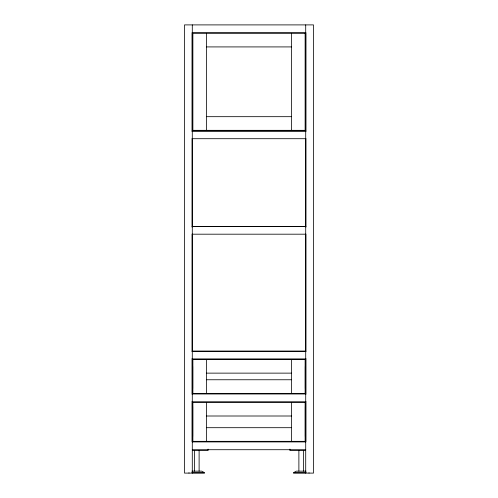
<?xml version="1.0" encoding="UTF-8"?>
<svg xmlns="http://www.w3.org/2000/svg" width="498" height="498" viewBox="0 0 498 498"><rect width="100%" height="100%" fill="white"/><g stroke="black" fill="none" stroke-linecap="round" stroke-linejoin="round"><path stroke-width="0.75" d="M192.29 32.694L305.71 32.694M206.521 46.918L291.479 46.918M206.521 116.681L291.479 116.681M192.29 130.912L305.71 130.912M192.097 131.105L305.903 131.105M192.29 138.705L305.71 138.705M192.29 226.397L305.71 226.397M192.097 226.59L305.903 226.59M192.29 234.191L305.71 234.191M192.29 351.109L305.71 351.109M192.097 351.308L305.903 351.308M192.29 358.909L305.71 358.909M206.521 373.133L291.479 373.133M206.521 379.756L291.479 379.756M192.29 393.98L305.71 393.98M192.29 401.78L305.71 401.78M206.521 416.004L291.479 416.004M206.521 427.695L291.479 427.695M192.29 441.919L305.71 441.919M192.29 449.713L305.71 449.713M192.34 450.497L208.077 450.497L208.077 449.103M305.66 450.497L289.923 450.497L289.923 449.103M191.96 471.152L201.765 471.152L204.572 472.727L191.798 472.727M306.04 471.152L296.235 471.152L293.428 472.727L306.202 472.727M204.572 473.1L184.497 473.1L184.497 24.9L313.503 24.9L313.503 473.1L293.428 473.1M309.021 472.727L309.021 473.1M305.903 32.675L305.903 131.441M305.903 138.438L305.903 227.094M305.903 234.097L305.903 351.526M305.903 358.523L305.903 394.298M305.903 401.295L305.903 441.732M305.71 24.9L305.71 473.1M305.318 366.509L305.318 388.527M305.318 406.648L305.318 436.466M303.562 450.497L303.562 471.152M298.887 450.497L298.887 471.152M291.479 33.279L291.479 130.327M291.479 359.494L291.479 393.401M291.479 402.365L291.479 441.334M206.521 33.279L206.521 130.327M206.521 359.494L206.521 393.401M206.521 402.365L206.521 441.334M199.113 450.497L199.113 471.152M194.438 450.497L194.438 471.152M192.682 366.509L192.682 388.527M192.682 406.648L192.682 436.466M192.29 24.9L192.29 473.1M192.097 32.675L192.097 131.441M192.097 138.438L192.097 227.094M192.097 234.097L192.097 351.526M192.097 358.523L192.097 394.298M192.097 401.295L192.097 441.732M188.979 472.727L188.979 473.1M305.125 33.279L192.875 33.279L192.875 130.327L305.125 130.327L305.125 33.279M305.125 359.494L192.875 359.494L192.875 393.401L305.125 393.401L305.125 359.494M305.125 402.365L192.875 402.365L192.875 441.334L305.125 441.334L305.125 402.365"/></g></svg>
